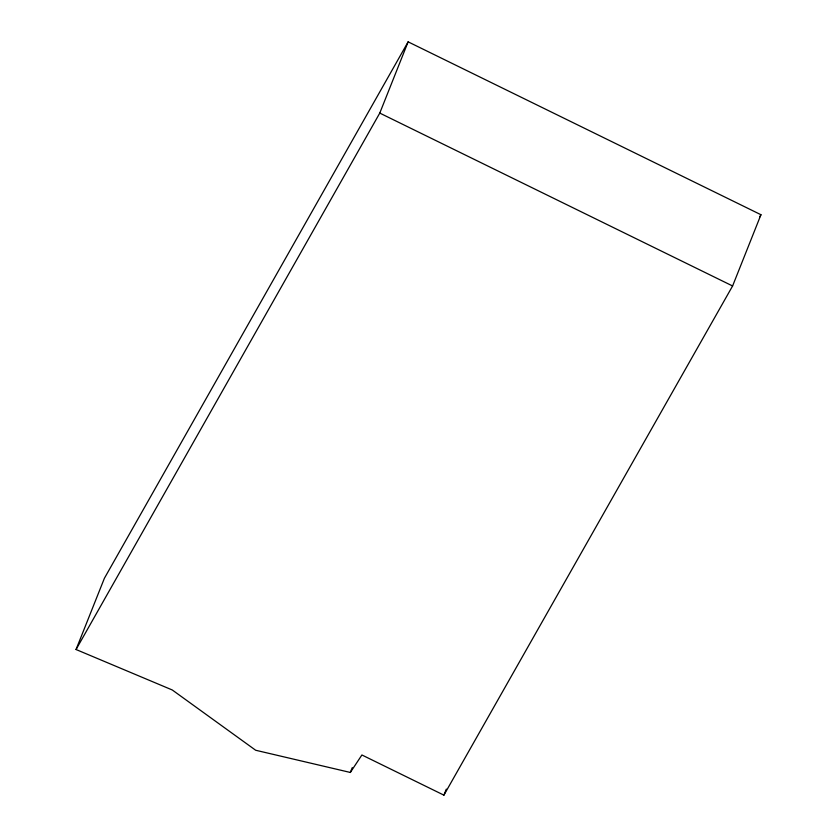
<?xml version="1.0" encoding="UTF-8"?>
<svg xmlns="http://www.w3.org/2000/svg" width="837" height="837" viewBox="0 0 837 837"><rect width="100%" height="100%" fill="white"/><g stroke="black" fill="none" stroke-linecap="round" stroke-linejoin="round"><path stroke-width="1.26" d="M76.052 649.512L104.405 578.262L408.132 41.85L760.948 214.722L732.595 285.972L443.913 795.15L361.908 754.974L350.337 772.457L255.683 750.255L172.255 689.97L76.052 649.512L379.778 113.089L408.132 41.85M350.337 772.457L352.262 767.623M443.913 795.15L446.32 789.113M759.661 217.003L760.948 214.722M379.778 113.089L732.595 285.972"/></g></svg>
